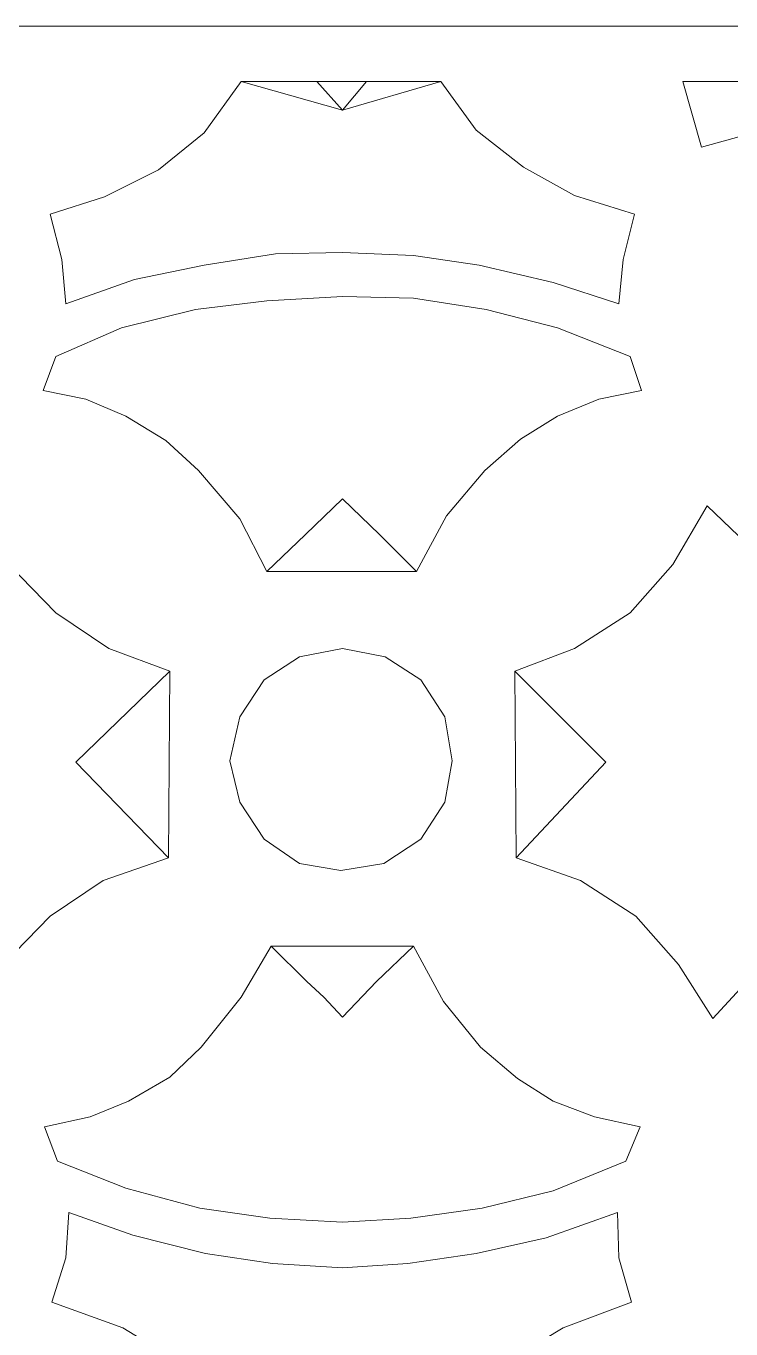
# Model space of a CAD drawing. Header units: centimetres. Extents: x -6.3 to 6.7, y -11.5 to 14.
# Drawn here: x -0.993 to 1.678, y -3.93 to 1.009 of the extents above; entities that cross this region are included whole.
import ezdxf

# ---------------------------------------------------------------- set-up
doc = ezdxf.new("R2010")
doc.units = ezdxf.units.CM
doc.header["$MEASUREMENT"] = 0
doc.layers.add('layer 1', color=7, linetype='Continuous')

msp = doc.modelspace()

# ---------------------------------------------------------------- linework, layer by layer
at = {"layer": 'layer 1', "color": 242, "lineweight": 9}
for points, knots in [([(6.73776, -11.4721), (6.73776, -11.4721), (-6.33193, -11.4721), (-6.33193, -11.4721), (-6.33193, -11.4721), (-6.33193, -11.4721), (-6.33193, 1.00916), (-6.33193, 1.00916), (-6.33193, 1.00916), (-6.33193, 1.00916), (6.73776, 1.00916), (6.73776, 1.00916), (6.73776, 1.00916), (6.73776, 1.00916), (6.73776, -11.4721), (6.73776, -11.4721)], [0, 0, 0, 0, 0.2, 0.2, 0.2, 0.2, 0.4, 0.4, 0.4, 0.4, 0.6, 0.6, 0.6, 0.6, 1, 1, 1, 1]), ([(-0.17768, 0.79862), (-0.17768, 0.79862), (-0.31804, 0.60427), (-0.31804, 0.60427), (-0.31804, 0.60427), (-0.31804, 0.60427), (-0.49079, 0.46391), (-0.49079, 0.46391), (-0.49079, 0.46391), (-0.49079, 0.46391), (-0.69593, 0.36137), (-0.69593, 0.36137), (-0.69593, 0.36137), (-0.69593, 0.36137), (-0.90107, 0.29658), (-0.90107, 0.29658), (-0.90107, 0.29658), (-0.90107, 0.29658), (-0.85789, 0.12381), (-0.85789, 0.12381), (-0.85789, 0.12381), (-0.85789, 0.12381), (-0.84169, -0.04354), (-0.84169, -0.04354), (-0.84169, -0.04354), (-0.84169, -0.04354), (-0.58256, 0.04823), (-0.58256, 0.04823), (-0.58256, 0.04823), (-0.58256, 0.04823), (-0.31804, 0.10222), (-0.31804, 0.10222), (-0.31804, 0.10222), (-0.31804, 0.10222), (-0.04812, 0.1454), (-0.04812, 0.1454), (-0.04812, 0.1454), (-0.04812, 0.1454), (0.20561, 0.15083), (0.20561, 0.15083), (0.20561, 0.15083), (0.20561, 0.15083), (0.47554, 0.14001), (0.47554, 0.14001), (0.47554, 0.14001), (0.47554, 0.14001), (0.72387, 0.10222), (0.72387, 0.10222), (0.72387, 0.10222), (0.72387, 0.10222), (1.00459, 0.03744), (1.00459, 0.03744), (1.00459, 0.03744), (1.00459, 0.03744), (1.25292, -0.04354), (1.25292, -0.04354), (1.25292, -0.04354), (1.25292, -0.04354), (1.26911, 0.12381), (1.26911, 0.12381), (1.26911, 0.12381), (1.26911, 0.12381), (1.3123, 0.29658), (1.3123, 0.29658), (1.3123, 0.29658), (1.3123, 0.29658), (1.08556, 0.36674), (1.08556, 0.36674), (1.08556, 0.36674), (1.08556, 0.36674), (0.89122, 0.47471), (0.89122, 0.47471), (0.89122, 0.47471), (0.89122, 0.47471), (0.71307, 0.61507), (0.71307, 0.61507), (0.71307, 0.61507), (0.71307, 0.61507), (0.57811, 0.79862), (0.57811, 0.79862), (0.57811, 0.79862), (0.57811, 0.79862), (-0.17768, 0.79862), (-0.17768, 0.79862)], [0, 0, 0, 0, 0.0454545, 0.0454545, 0.0454545, 0.0454545, 0.0909091, 0.0909091, 0.0909091, 0.0909091, 0.1363636, 0.1363636, 0.1363636, 0.1363636, 0.1818182, 0.1818182, 0.1818182, 0.1818182, 0.2272727, 0.2272727, 0.2272727, 0.2272727, 0.2727273, 0.2727273, 0.2727273, 0.2727273, 0.3181818, 0.3181818, 0.3181818, 0.3181818, 0.3636364, 0.3636364, 0.3636364, 0.3636364, 0.4090909, 0.4090909, 0.4090909, 0.4090909, 0.4545455, 0.4545455, 0.4545455, 0.4545455, 0.5, 0.5, 0.5, 0.5, 0.5454545, 0.5454545, 0.5454545, 0.5454545, 0.5909091, 0.5909091, 0.5909091, 0.5909091, 0.6363636, 0.6363636, 0.6363636, 0.6363636, 0.6818182, 0.6818182, 0.6818182, 0.6818182, 0.7272727, 0.7272727, 0.7272727, 0.7272727, 0.7727273, 0.7727273, 0.7727273, 0.7727273, 0.8181818, 0.8181818, 0.8181818, 0.8181818, 0.8636364, 0.8636364, 0.8636364, 0.8636364, 0.9090909, 0.9090909, 0.9090909, 0.9090909, 1, 1, 1, 1]), ([(0.20561, 0.69065), (0.20561, 0.69065), (0.10844, 0.79862), (0.10844, 0.79862), (0.10844, 0.79862), (0.10844, 0.79862), (-0.17768, 0.79862), (-0.17768, 0.79862), (-0.17768, 0.79862), (-0.17768, 0.79862), (0.20561, 0.69065), (0.20561, 0.69065)], [0, 0, 0, 0, 0.25, 0.25, 0.25, 0.25, 0.5, 0.5, 0.5, 0.5, 1, 1, 1, 1]), ([(0.57811, 0.79862), (0.57811, 0.79862), (0.29739, 0.79862), (0.29739, 0.79862), (0.29739, 0.79862), (0.29739, 0.79862), (0.20561, 0.69065), (0.20561, 0.69065), (0.20561, 0.69065), (0.20561, 0.69065), (0.57811, 0.79862), (0.57811, 0.79862)], [0, 0, 0, 0, 0.25, 0.25, 0.25, 0.25, 0.5, 0.5, 0.5, 0.5, 1, 1, 1, 1]), ([(1.85215, 0.79862), (1.85215, 0.79862), (1.91153, 0.61507), (1.91153, 0.61507), (1.91153, 0.61507), (1.91153, 0.61507), (1.74418, 0.5989), (1.74418, 0.5989), (1.74418, 0.5989), (1.74418, 0.5989), (1.56603, 0.55029), (1.56603, 0.55029), (1.56603, 0.55029), (1.56603, 0.55029), (1.49585, 0.79862), (1.49585, 0.79862), (1.49585, 0.79862), (1.49585, 0.79862), (1.85215, 0.79862), (1.85215, 0.79862)], [0, 0, 0, 0, 0.1666667, 0.1666667, 0.1666667, 0.1666667, 0.3333333, 0.3333333, 0.3333333, 0.3333333, 0.5, 0.5, 0.5, 0.5, 0.6666667, 0.6666667, 0.6666667, 0.6666667, 1, 1, 1, 1]), ([(-0.08051, -1.05845), (-0.08051, -1.05845), (-0.18308, -0.85871), (-0.18308, -0.85871), (-0.18308, -0.85871), (-0.18308, -0.85871), (-0.33963, -0.67516), (-0.33963, -0.67516), (-0.33963, -0.67516), (-0.33963, -0.67516), (-0.4638, -0.56179), (-0.4638, -0.56179), (-0.4638, -0.56179), (-0.4638, -0.56179), (-0.61495, -0.47), (-0.61495, -0.47), (-0.61495, -0.47), (-0.61495, -0.47), (-0.76611, -0.40522), (-0.76611, -0.40522), (-0.76611, -0.40522), (-0.76611, -0.40522), (-0.92807, -0.37285), (-0.92807, -0.37285), (-0.92807, -0.37285), (-0.92807, -0.37285), (-0.87948, -0.24328), (-0.87948, -0.24328), (-0.87948, -0.24328), (-0.87948, -0.24328), (-0.63115, -0.13532), (-0.63115, -0.13532), (-0.63115, -0.13532), (-0.63115, -0.13532), (-0.35043, -0.06514), (-0.35043, -0.06514), (-0.35043, -0.06514), (-0.35043, -0.06514), (-0.08051, -0.03274), (-0.08051, -0.03274), (-0.08051, -0.03274), (-0.08051, -0.03274), (0.20561, -0.01655), (0.20561, -0.01655), (0.20561, -0.01655), (0.20561, -0.01655), (0.47554, -0.02195), (0.47554, -0.02195), (0.47554, -0.02195), (0.47554, -0.02195), (0.75086, -0.06514), (0.75086, -0.06514), (0.75086, -0.06514), (0.75086, -0.06514), (1.02078, -0.13532), (1.02078, -0.13532), (1.02078, -0.13532), (1.02078, -0.13532), (1.2961, -0.24328), (1.2961, -0.24328), (1.2961, -0.24328), (1.2961, -0.24328), (1.33929, -0.37285), (1.33929, -0.37285), (1.33929, -0.37285), (1.33929, -0.37285), (1.17734, -0.40522), (1.17734, -0.40522), (1.17734, -0.40522), (1.17734, -0.40522), (1.02078, -0.47), (1.02078, -0.47), (1.02078, -0.47), (1.02078, -0.47), (0.88042, -0.5564), (0.88042, -0.5564), (0.88042, -0.5564), (0.88042, -0.5564), (0.74546, -0.67516), (0.74546, -0.67516), (0.74546, -0.67516), (0.74546, -0.67516), (0.5997, -0.84791), (0.5997, -0.84791), (0.5997, -0.84791), (0.5997, -0.84791), (0.48633, -1.05845), (0.48633, -1.05845), (0.48633, -1.05845), (0.48633, -1.05845), (-0.08051, -1.05845), (-0.08051, -1.05845), (-0.08051, -1.05845), (-0.08051, -1.05845), (0.06525, -0.91809), (0.06525, -0.91809), (0.06525, -0.91809), (0.06525, -0.91809), (0.20561, -0.78313), (0.20561, -0.78313), (0.20561, -0.78313), (0.20561, -0.78313), (0.34597, -0.91809), (0.34597, -0.91809), (0.34597, -0.91809), (0.34597, -0.91809), (0.48633, -1.05845), (0.48633, -1.05845), (0.48633, -1.05845), (0.48633, -1.05845), (-0.08051, -1.05845), (-0.08051, -1.05845)], [0, 0, 0, 0, 0.0344828, 0.0344828, 0.0344828, 0.0344828, 0.0689655, 0.0689655, 0.0689655, 0.0689655, 0.1034483, 0.1034483, 0.1034483, 0.1034483, 0.137931, 0.137931, 0.137931, 0.137931, 0.1724138, 0.1724138, 0.1724138, 0.1724138, 0.2068966, 0.2068966, 0.2068966, 0.2068966, 0.2413793, 0.2413793, 0.2413793, 0.2413793, 0.2758621, 0.2758621, 0.2758621, 0.2758621, 0.3103448, 0.3103448, 0.3103448, 0.3103448, 0.3448276, 0.3448276, 0.3448276, 0.3448276, 0.3793103, 0.3793103, 0.3793103, 0.3793103, 0.4137931, 0.4137931, 0.4137931, 0.4137931, 0.4482759, 0.4482759, 0.4482759, 0.4482759, 0.4827586, 0.4827586, 0.4827586, 0.4827586, 0.5172414, 0.5172414, 0.5172414, 0.5172414, 0.5517241, 0.5517241, 0.5517241, 0.5517241, 0.5862069, 0.5862069, 0.5862069, 0.5862069, 0.6206897, 0.6206897, 0.6206897, 0.6206897, 0.6551724, 0.6551724, 0.6551724, 0.6551724, 0.6896552, 0.6896552, 0.6896552, 0.6896552, 0.7241379, 0.7241379, 0.7241379, 0.7241379, 0.7586207, 0.7586207, 0.7586207, 0.7586207, 0.7931034, 0.7931034, 0.7931034, 0.7931034, 0.8275862, 0.8275862, 0.8275862, 0.8275862, 0.862069, 0.862069, 0.862069, 0.862069, 0.8965517, 0.8965517, 0.8965517, 0.8965517, 0.9310345, 0.9310345, 0.9310345, 0.9310345, 1, 1, 1, 1]), ([(-0.453, -2.14355), (-0.453, -2.14355), (-0.70133, -2.22992), (-0.70133, -2.22992), (-0.70133, -2.22992), (-0.70133, -2.22992), (-0.90107, -2.36488), (-0.90107, -2.36488), (-0.90107, -2.36488), (-0.90107, -2.36488), (-1.07922, -2.54843), (-1.07922, -2.54843), (-1.07922, -2.54843), (-1.07922, -2.54843), (-1.20339, -2.75357), (-1.20339, -2.75357), (-1.20339, -2.75357), (-1.20339, -2.75357), (-1.31676, -2.62401), (-1.31676, -2.62401), (-1.31676, -2.62401), (-1.31676, -2.62401), (-1.44632, -2.51064), (-1.44632, -2.51064), (-1.44632, -2.51064), (-1.44632, -2.51064), (-1.72164, -2.33249), (-1.72164, -2.33249), (-1.72164, -2.33249), (-1.72164, -2.33249), (-2.16971, -2.15974), (-2.16971, -2.15974), (-2.16971, -2.15974), (-2.16971, -2.15974), (-2.60699, -2.05717), (-2.60699, -2.05717), (-2.60699, -2.05717), (-2.60699, -2.05717), (-2.5584, -1.91141), (-2.5584, -1.91141), (-2.5584, -1.91141), (-2.5584, -1.91141), (-2.54761, -1.78185), (-2.54761, -1.78185), (-2.54761, -1.78185), (-2.54761, -1.78185), (-2.5638, -1.62529), (-2.5638, -1.62529), (-2.5638, -1.62529), (-2.5638, -1.62529), (-2.60699, -1.48493), (-2.60699, -1.48493), (-2.60699, -1.48493), (-2.60699, -1.48493), (-2.13192, -1.37696), (-2.13192, -1.37696), (-2.13192, -1.37696), (-2.13192, -1.37696), (-1.71624, -1.21499), (-1.71624, -1.21499), (-1.71624, -1.21499), (-1.71624, -1.21499), (-1.41933, -1.03146), (-1.41933, -1.03146), (-1.41933, -1.03146), (-1.41933, -1.03146), (-1.28976, -0.92349), (-1.28976, -0.92349), (-1.28976, -0.92349), (-1.28976, -0.92349), (-1.18179, -0.81012), (-1.18179, -0.81012), (-1.18179, -0.81012), (-1.18179, -0.81012), (-1.05763, -1.03146), (-1.05763, -1.03146), (-1.05763, -1.03146), (-1.05763, -1.03146), (-0.87948, -1.21499), (-0.87948, -1.21499), (-0.87948, -1.21499), (-0.87948, -1.21499), (-0.67974, -1.34997), (-0.67974, -1.34997), (-0.67974, -1.34997), (-0.67974, -1.34997), (-0.4476, -1.43635), (-0.4476, -1.43635), (-0.4476, -1.43635), (-0.4476, -1.43635), (-0.453, -2.14355), (-0.453, -2.14355)], [0, 0, 0, 0, 0.0416667, 0.0416667, 0.0416667, 0.0416667, 0.0833333, 0.0833333, 0.0833333, 0.0833333, 0.125, 0.125, 0.125, 0.125, 0.1666667, 0.1666667, 0.1666667, 0.1666667, 0.2083333, 0.2083333, 0.2083333, 0.2083333, 0.25, 0.25, 0.25, 0.25, 0.2916667, 0.2916667, 0.2916667, 0.2916667, 0.3333333, 0.3333333, 0.3333333, 0.3333333, 0.375, 0.375, 0.375, 0.375, 0.4166667, 0.4166667, 0.4166667, 0.4166667, 0.4583333, 0.4583333, 0.4583333, 0.4583333, 0.5, 0.5, 0.5, 0.5, 0.5416667, 0.5416667, 0.5416667, 0.5416667, 0.5833333, 0.5833333, 0.5833333, 0.5833333, 0.625, 0.625, 0.625, 0.625, 0.6666667, 0.6666667, 0.6666667, 0.6666667, 0.7083333, 0.7083333, 0.7083333, 0.7083333, 0.75, 0.75, 0.75, 0.75, 0.7916667, 0.7916667, 0.7916667, 0.7916667, 0.8333333, 0.8333333, 0.8333333, 0.8333333, 0.875, 0.875, 0.875, 0.875, 0.9166667, 0.9166667, 0.9166667, 0.9166667, 1, 1, 1, 1]), ([(0.85883, -1.43635), (0.85883, -1.43635), (1.08556, -1.34997), (1.08556, -1.34997), (1.08556, -1.34997), (1.08556, -1.34997), (1.2961, -1.21499), (1.2961, -1.21499), (1.2961, -1.21499), (1.2961, -1.21499), (1.45806, -1.03146), (1.45806, -1.03146), (1.45806, -1.03146), (1.45806, -1.03146), (1.58762, -0.81012), (1.58762, -0.81012), (1.58762, -0.81012), (1.58762, -0.81012), (1.70639, -0.92349), (1.70639, -0.92349), (1.70639, -0.92349), (1.70639, -0.92349), (1.83055, -1.03146), (1.83055, -1.03146), (1.83055, -1.03146), (1.83055, -1.03146), (2.11667, -1.21499), (2.11667, -1.21499), (2.11667, -1.21499), (2.11667, -1.21499), (2.53775, -1.37696), (2.53775, -1.37696), (2.53775, -1.37696), (2.53775, -1.37696), (3.00742, -1.48493), (3.00742, -1.48493), (3.00742, -1.48493), (3.00742, -1.48493), (2.96423, -1.62529), (2.96423, -1.62529), (2.96423, -1.62529), (2.96423, -1.62529), (2.95343, -1.78185), (2.95343, -1.78185), (2.95343, -1.78185), (2.95343, -1.78185), (2.96963, -1.91141), (2.96963, -1.91141), (2.96963, -1.91141), (2.96963, -1.91141), (3.01282, -2.05717), (3.01282, -2.05717), (3.01282, -2.05717), (3.01282, -2.05717), (2.57014, -2.15974), (2.57014, -2.15974), (2.57014, -2.15974), (2.57014, -2.15974), (2.12747, -2.33249), (2.12747, -2.33249), (2.12747, -2.33249), (2.12747, -2.33249), (1.85754, -2.51064), (1.85754, -2.51064), (1.85754, -2.51064), (1.85754, -2.51064), (1.72798, -2.62401), (1.72798, -2.62401), (1.72798, -2.62401), (1.72798, -2.62401), (1.60921, -2.75357), (1.60921, -2.75357), (1.60921, -2.75357), (1.60921, -2.75357), (1.47965, -2.54843), (1.47965, -2.54843), (1.47965, -2.54843), (1.47965, -2.54843), (1.3177, -2.36488), (1.3177, -2.36488), (1.3177, -2.36488), (1.3177, -2.36488), (1.10716, -2.22992), (1.10716, -2.22992), (1.10716, -2.22992), (1.10716, -2.22992), (0.86423, -2.14355), (0.86423, -2.14355), (0.86423, -2.14355), (0.86423, -2.14355), (0.85883, -1.43635), (0.85883, -1.43635), (0.85883, -1.43635), (0.85883, -1.43635), (1.20433, -1.78185), (1.20433, -1.78185), (1.20433, -1.78185), (1.20433, -1.78185), (0.86423, -2.14355), (0.86423, -2.14355), (0.86423, -2.14355), (0.86423, -2.14355), (0.85883, -1.43635), (0.85883, -1.43635)], [0, 0, 0, 0, 0.037037, 0.037037, 0.037037, 0.037037, 0.0740741, 0.0740741, 0.0740741, 0.0740741, 0.1111111, 0.1111111, 0.1111111, 0.1111111, 0.1481481, 0.1481481, 0.1481481, 0.1481481, 0.1851852, 0.1851852, 0.1851852, 0.1851852, 0.2222222, 0.2222222, 0.2222222, 0.2222222, 0.2592593, 0.2592593, 0.2592593, 0.2592593, 0.2962963, 0.2962963, 0.2962963, 0.2962963, 0.3333333, 0.3333333, 0.3333333, 0.3333333, 0.3703704, 0.3703704, 0.3703704, 0.3703704, 0.4074074, 0.4074074, 0.4074074, 0.4074074, 0.4444444, 0.4444444, 0.4444444, 0.4444444, 0.4814815, 0.4814815, 0.4814815, 0.4814815, 0.5185185, 0.5185185, 0.5185185, 0.5185185, 0.5555556, 0.5555556, 0.5555556, 0.5555556, 0.5925926, 0.5925926, 0.5925926, 0.5925926, 0.6296296, 0.6296296, 0.6296296, 0.6296296, 0.6666667, 0.6666667, 0.6666667, 0.6666667, 0.7037037, 0.7037037, 0.7037037, 0.7037037, 0.7407407, 0.7407407, 0.7407407, 0.7407407, 0.7777778, 0.7777778, 0.7777778, 0.7777778, 0.8148148, 0.8148148, 0.8148148, 0.8148148, 0.8518519, 0.8518519, 0.8518519, 0.8518519, 0.8888889, 0.8888889, 0.8888889, 0.8888889, 0.9259259, 0.9259259, 0.9259259, 0.9259259, 1, 1, 1, 1]), ([(0.20561, -1.34997), (0.20561, -1.34997), (0.04366, -1.38236), (0.04366, -1.38236), (0.04366, -1.38236), (0.04366, -1.38236), (-0.0913, -1.46874), (-0.0913, -1.46874), (-0.0913, -1.46874), (-0.0913, -1.46874), (-0.18308, -1.6091), (-0.18308, -1.6091), (-0.18308, -1.6091), (-0.18308, -1.6091), (-0.22087, -1.77645), (-0.22087, -1.77645), (-0.22087, -1.77645), (-0.22087, -1.77645), (-0.18308, -1.93301), (-0.18308, -1.93301), (-0.18308, -1.93301), (-0.18308, -1.93301), (-0.0913, -2.07337), (-0.0913, -2.07337), (-0.0913, -2.07337), (-0.0913, -2.07337), (0.04366, -2.16514), (0.04366, -2.16514), (0.04366, -2.16514), (0.04366, -2.16514), (0.20021, -2.19213), (0.20021, -2.19213), (0.20021, -2.19213), (0.20021, -2.19213), (0.36217, -2.16514), (0.36217, -2.16514), (0.36217, -2.16514), (0.36217, -2.16514), (0.50253, -2.07337), (0.50253, -2.07337), (0.50253, -2.07337), (0.50253, -2.07337), (0.5943, -1.93301), (0.5943, -1.93301), (0.5943, -1.93301), (0.5943, -1.93301), (0.62129, -1.77645), (0.62129, -1.77645), (0.62129, -1.77645), (0.62129, -1.77645), (0.5943, -1.6091), (0.5943, -1.6091), (0.5943, -1.6091), (0.5943, -1.6091), (0.50253, -1.46874), (0.50253, -1.46874), (0.50253, -1.46874), (0.50253, -1.46874), (0.36757, -1.38236), (0.36757, -1.38236), (0.36757, -1.38236), (0.36757, -1.38236), (0.20561, -1.34997), (0.20561, -1.34997)], [0, 0, 0, 0, 0.0588235, 0.0588235, 0.0588235, 0.0588235, 0.1176471, 0.1176471, 0.1176471, 0.1176471, 0.1764706, 0.1764706, 0.1764706, 0.1764706, 0.2352941, 0.2352941, 0.2352941, 0.2352941, 0.2941176, 0.2941176, 0.2941176, 0.2941176, 0.3529412, 0.3529412, 0.3529412, 0.3529412, 0.4117647, 0.4117647, 0.4117647, 0.4117647, 0.4705882, 0.4705882, 0.4705882, 0.4705882, 0.5294118, 0.5294118, 0.5294118, 0.5294118, 0.5882353, 0.5882353, 0.5882353, 0.5882353, 0.6470588, 0.6470588, 0.6470588, 0.6470588, 0.7058824, 0.7058824, 0.7058824, 0.7058824, 0.7647059, 0.7647059, 0.7647059, 0.7647059, 0.8235294, 0.8235294, 0.8235294, 0.8235294, 0.8823529, 0.8823529, 0.8823529, 0.8823529, 1, 1, 1, 1]), ([(-0.4476, -1.43635), (-0.4476, -1.43635), (-0.8039, -1.78185), (-0.8039, -1.78185), (-0.8039, -1.78185), (-0.8039, -1.78185), (-0.453, -2.14355), (-0.453, -2.14355), (-0.453, -2.14355), (-0.453, -2.14355), (-0.4476, -1.43635), (-0.4476, -1.43635)], [0, 0, 0, 0, 0.25, 0.25, 0.25, 0.25, 0.5, 0.5, 0.5, 0.5, 1, 1, 1, 1]), ([(0.47554, -2.47825), (0.47554, -2.47825), (0.33518, -2.61321), (0.33518, -2.61321), (0.33518, -2.61321), (0.33518, -2.61321), (0.20561, -2.74817), (0.20561, -2.74817), (0.20561, -2.74817), (0.20561, -2.74817), (0.13543, -2.6726), (0.13543, -2.6726), (0.13543, -2.6726), (0.13543, -2.6726), (0.07065, -2.61321), (0.07065, -2.61321), (0.07065, -2.61321), (0.07065, -2.61321), (-0.06431, -2.47825), (-0.06431, -2.47825), (-0.06431, -2.47825), (-0.06431, -2.47825), (0.47554, -2.47825), (0.47554, -2.47825), (0.47554, -2.47825), (0.47554, -2.47825), (0.5889, -2.68879), (0.5889, -2.68879), (0.5889, -2.68879), (0.5889, -2.68879), (0.72926, -2.86154), (0.72926, -2.86154), (0.72926, -2.86154), (0.72926, -2.86154), (0.86962, -2.98031), (0.86962, -2.98031), (0.86962, -2.98031), (0.86962, -2.98031), (1.00459, -3.06668), (1.00459, -3.06668), (1.00459, -3.06668), (1.00459, -3.06668), (1.16114, -3.12607), (1.16114, -3.12607), (1.16114, -3.12607), (1.16114, -3.12607), (1.33389, -3.16386), (1.33389, -3.16386), (1.33389, -3.16386), (1.33389, -3.16386), (1.27991, -3.29342), (1.27991, -3.29342), (1.27991, -3.29342), (1.27991, -3.29342), (1.00459, -3.40679), (1.00459, -3.40679), (1.00459, -3.40679), (1.00459, -3.40679), (0.73466, -3.47157), (0.73466, -3.47157), (0.73466, -3.47157), (0.73466, -3.47157), (0.46474, -3.50936), (0.46474, -3.50936), (0.46474, -3.50936), (0.46474, -3.50936), (0.20561, -3.52555), (0.20561, -3.52555), (0.20561, -3.52555), (0.20561, -3.52555), (-0.06971, -3.50936), (-0.06971, -3.50936), (-0.06971, -3.50936), (-0.06971, -3.50936), (-0.33423, -3.47157), (-0.33423, -3.47157), (-0.33423, -3.47157), (-0.33423, -3.47157), (-0.61495, -3.39599), (-0.61495, -3.39599), (-0.61495, -3.39599), (-0.61495, -3.39599), (-0.87408, -3.29342), (-0.87408, -3.29342), (-0.87408, -3.29342), (-0.87408, -3.29342), (-0.92267, -3.16386), (-0.92267, -3.16386), (-0.92267, -3.16386), (-0.92267, -3.16386), (-0.74992, -3.12607), (-0.74992, -3.12607), (-0.74992, -3.12607), (-0.74992, -3.12607), (-0.60416, -3.06668), (-0.60416, -3.06668), (-0.60416, -3.06668), (-0.60416, -3.06668), (-0.4476, -2.97491), (-0.4476, -2.97491), (-0.4476, -2.97491), (-0.4476, -2.97491), (-0.32884, -2.86154), (-0.32884, -2.86154), (-0.32884, -2.86154), (-0.32884, -2.86154), (-0.17768, -2.6726), (-0.17768, -2.6726), (-0.17768, -2.6726), (-0.17768, -2.6726), (-0.06431, -2.47825), (-0.06431, -2.47825), (-0.06431, -2.47825), (-0.06431, -2.47825), (0.47554, -2.47825), (0.47554, -2.47825)], [0, 0, 0, 0, 0.0333333, 0.0333333, 0.0333333, 0.0333333, 0.0666667, 0.0666667, 0.0666667, 0.0666667, 0.1, 0.1, 0.1, 0.1, 0.1333333, 0.1333333, 0.1333333, 0.1333333, 0.1666667, 0.1666667, 0.1666667, 0.1666667, 0.2, 0.2, 0.2, 0.2, 0.2333333, 0.2333333, 0.2333333, 0.2333333, 0.2666667, 0.2666667, 0.2666667, 0.2666667, 0.3, 0.3, 0.3, 0.3, 0.3333333, 0.3333333, 0.3333333, 0.3333333, 0.3666667, 0.3666667, 0.3666667, 0.3666667, 0.4, 0.4, 0.4, 0.4, 0.4333333, 0.4333333, 0.4333333, 0.4333333, 0.4666667, 0.4666667, 0.4666667, 0.4666667, 0.5, 0.5, 0.5, 0.5, 0.5333333, 0.5333333, 0.5333333, 0.5333333, 0.5666667, 0.5666667, 0.5666667, 0.5666667, 0.6, 0.6, 0.6, 0.6, 0.6333333, 0.6333333, 0.6333333, 0.6333333, 0.6666667, 0.6666667, 0.6666667, 0.6666667, 0.7, 0.7, 0.7, 0.7, 0.7333333, 0.7333333, 0.7333333, 0.7333333, 0.7666667, 0.7666667, 0.7666667, 0.7666667, 0.8, 0.8, 0.8, 0.8, 0.8333333, 0.8333333, 0.8333333, 0.8333333, 0.8666667, 0.8666667, 0.8666667, 0.8666667, 0.9, 0.9, 0.9, 0.9, 0.9333333, 0.9333333, 0.9333333, 0.9333333, 1, 1, 1, 1]), ([(-0.06431, -4.51887), (-0.06431, -4.51887), (-0.20467, -4.27594), (-0.20467, -4.27594), (-0.20467, -4.27594), (-0.20467, -4.27594), (-0.29105, -4.16797), (-0.29105, -4.16797), (-0.29105, -4.16797), (-0.29105, -4.16797), (-0.38822, -4.0708), (-0.38822, -4.0708), (-0.38822, -4.0708), (-0.38822, -4.0708), (-0.62575, -3.92504), (-0.62575, -3.92504), (-0.62575, -3.92504), (-0.62575, -3.92504), (-0.89568, -3.82787), (-0.89568, -3.82787), (-0.89568, -3.82787), (-0.89568, -3.82787), (-0.84169, -3.66052), (-0.84169, -3.66052), (-0.84169, -3.66052), (-0.84169, -3.66052), (-0.83089, -3.48776), (-0.83089, -3.48776), (-0.83089, -3.48776), (-0.83089, -3.48776), (-0.58796, -3.57414), (-0.58796, -3.57414), (-0.58796, -3.57414), (-0.58796, -3.57414), (-0.31264, -3.64432), (-0.31264, -3.64432), (-0.31264, -3.64432), (-0.31264, -3.64432), (-0.05891, -3.68211), (-0.05891, -3.68211), (-0.05891, -3.68211), (-0.05891, -3.68211), (0.20561, -3.6983), (0.20561, -3.6983), (0.20561, -3.6983), (0.20561, -3.6983), (0.45394, -3.68211), (0.45394, -3.68211), (0.45394, -3.68211), (0.45394, -3.68211), (0.71307, -3.64432), (0.71307, -3.64432), (0.71307, -3.64432), (0.71307, -3.64432), (0.97759, -3.58494), (0.97759, -3.58494), (0.97759, -3.58494), (0.97759, -3.58494), (1.24752, -3.48776), (1.24752, -3.48776), (1.24752, -3.48776), (1.24752, -3.48776), (1.25292, -3.66052), (1.25292, -3.66052), (1.25292, -3.66052), (1.25292, -3.66052), (1.3015, -3.82787), (1.3015, -3.82787), (1.3015, -3.82787), (1.3015, -3.82787), (1.04238, -3.92504), (1.04238, -3.92504), (1.04238, -3.92504), (1.04238, -3.92504), (0.81024, -4.0654), (0.81024, -4.0654), (0.81024, -4.0654), (0.81024, -4.0654), (0.70227, -4.15717), (0.70227, -4.15717), (0.70227, -4.15717), (0.70227, -4.15717), (0.6159, -4.27054), (0.6159, -4.27054), (0.6159, -4.27054), (0.6159, -4.27054), (0.48093, -4.51887), (0.48093, -4.51887), (0.48093, -4.51887), (0.48093, -4.51887), (0.20561, -4.24895), (0.20561, -4.24895), (0.20561, -4.24895), (0.20561, -4.24895), (-0.06431, -4.51887), (-0.06431, -4.51887)], [0, 0, 0, 0, 0.04, 0.04, 0.04, 0.04, 0.08, 0.08, 0.08, 0.08, 0.12, 0.12, 0.12, 0.12, 0.16, 0.16, 0.16, 0.16, 0.2, 0.2, 0.2, 0.2, 0.24, 0.24, 0.24, 0.24, 0.28, 0.28, 0.28, 0.28, 0.32, 0.32, 0.32, 0.32, 0.36, 0.36, 0.36, 0.36, 0.4, 0.4, 0.4, 0.4, 0.44, 0.44, 0.44, 0.44, 0.48, 0.48, 0.48, 0.48, 0.52, 0.52, 0.52, 0.52, 0.56, 0.56, 0.56, 0.56, 0.6, 0.6, 0.6, 0.6, 0.64, 0.64, 0.64, 0.64, 0.68, 0.68, 0.68, 0.68, 0.72, 0.72, 0.72, 0.72, 0.76, 0.76, 0.76, 0.76, 0.8, 0.8, 0.8, 0.8, 0.84, 0.84, 0.84, 0.84, 0.88, 0.88, 0.88, 0.88, 0.92, 0.92, 0.92, 0.92, 1, 1, 1, 1])]:
    msp.add_open_spline(points, degree=3, knots=knots, dxfattribs=at)

doc.saveas('drawing.dxf')
